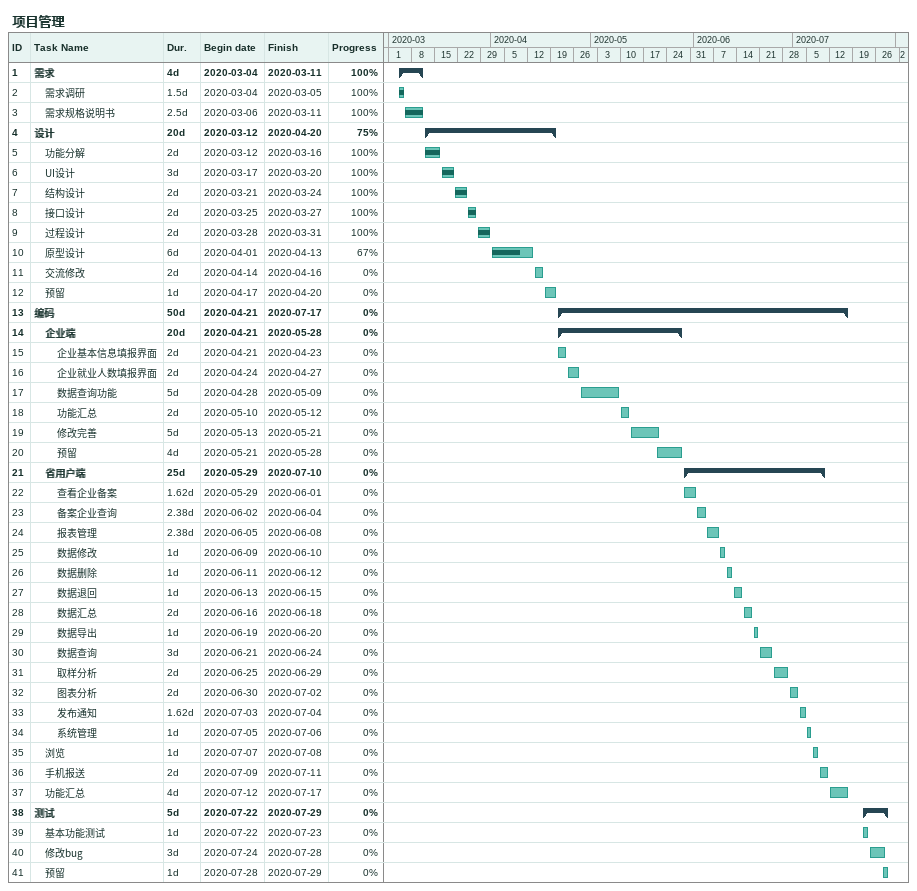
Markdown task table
项目管理

| ID | Level | Task | Duration | Start | Finish | % complete |
|---|---|---|---|---|---|---|
| 1 | 1 | **需求** | 4d | 2020-03-04 | 2020-03-11 | 100 |
| 2 | 2 | 需求调研 | 1.5d | 2020-03-04 | 2020-03-05 | 100 |
| 3 | 2 | 需求规格说明书 | 2.5d | 2020-03-06 | 2020-03-11 | 100 |
| 4 | 1 | **设计** | 20d | 2020-03-12 | 2020-04-20 | 75 |
| 5 | 2 | 功能分解 | 2d | 2020-03-12 | 2020-03-16 | 100 |
| 6 | 2 | UI设计 | 3d | 2020-03-17 | 2020-03-20 | 100 |
| 7 | 2 | 结构设计 | 2d | 2020-03-21 | 2020-03-24 | 100 |
| 8 | 2 | 接口设计 | 2d | 2020-03-25 | 2020-03-27 | 100 |
| 9 | 2 | 过程设计 | 2d | 2020-03-28 | 2020-03-31 | 100 |
| 10 | 2 | 原型设计 | 6d | 2020-04-01 | 2020-04-13 | 67 |
| 11 | 2 | 交流修改 | 2d | 2020-04-14 | 2020-04-16 | 0 |
| 12 | 2 | 预留 | 1d | 2020-04-17 | 2020-04-20 | 0 |
| 13 | 1 | **编码** | 50d | 2020-04-21 | 2020-07-17 | 0 |
| 14 | 2 | **企业端** | 20d | 2020-04-21 | 2020-05-28 | 0 |
| 15 | 3 | 企业基本信息填报界面 | 2d | 2020-04-21 | 2020-04-23 | 0 |
| 16 | 3 | 企业就业人数填报界面 | 2d | 2020-04-24 | 2020-04-27 | 0 |
| 17 | 3 | 数据查询功能 | 5d | 2020-04-28 | 2020-05-09 | 0 |
| 18 | 3 | 功能汇总 | 2d | 2020-05-10 | 2020-05-12 | 0 |
| 19 | 3 | 修改完善 | 5d | 2020-05-13 | 2020-05-21 | 0 |
| 20 | 3 | 预留 | 4d | 2020-05-21 | 2020-05-28 | 0 |
| 21 | 2 | **省用户端** | 25d | 2020-05-29 | 2020-07-10 | 0 |
| 22 | 3 | 查看企业备案 | 1.62d | 2020-05-29 | 2020-06-01 | 0 |
| 23 | 3 | 备案企业查询 | 2.38d | 2020-06-02 | 2020-06-04 | 0 |
| 24 | 3 | 报表管理 | 2.38d | 2020-06-05 | 2020-06-08 | 0 |
| 25 | 3 | 数据修改 | 1d | 2020-06-09 | 2020-06-10 | 0 |
| 26 | 3 | 数据删除 | 1d | 2020-06-11 | 2020-06-12 | 0 |
| 27 | 3 | 数据退回 | 1d | 2020-06-13 | 2020-06-15 | 0 |
| 28 | 3 | 数据汇总 | 2d | 2020-06-16 | 2020-06-18 | 0 |
| 29 | 3 | 数据导出 | 1d | 2020-06-19 | 2020-06-20 | 0 |
| 30 | 3 | 数据查询 | 3d | 2020-06-21 | 2020-06-24 | 0 |
| 31 | 3 | 取样分析 | 2d | 2020-06-25 | 2020-06-29 | 0 |
| 32 | 3 | 图表分析 | 2d | 2020-06-30 | 2020-07-02 | 0 |
| 33 | 3 | 发布通知 | 1.62d | 2020-07-03 | 2020-07-04 | 0 |
| 34 | 3 | 系统管理 | 1d | 2020-07-05 | 2020-07-06 | 0 |
| 35 | 2 | 浏览 | 1d | 2020-07-07 | 2020-07-08 | 0 |
| 36 | 2 | 手机报送 | 2d | 2020-07-09 | 2020-07-11 | 0 |
| 37 | 2 | 功能汇总 | 4d | 2020-07-12 | 2020-07-17 | 0 |
| 38 | 1 | **测试** | 5d | 2020-07-22 | 2020-07-29 | 0 |
| 39 | 2 | 基本功能测试 | 1d | 2020-07-22 | 2020-07-23 | 0 |
| 40 | 2 | 修改bug | 3d | 2020-07-24 | 2020-07-28 | 0 |
| 41 | 2 | 预留 | 1d | 2020-07-28 | 2020-07-29 | 0 |
